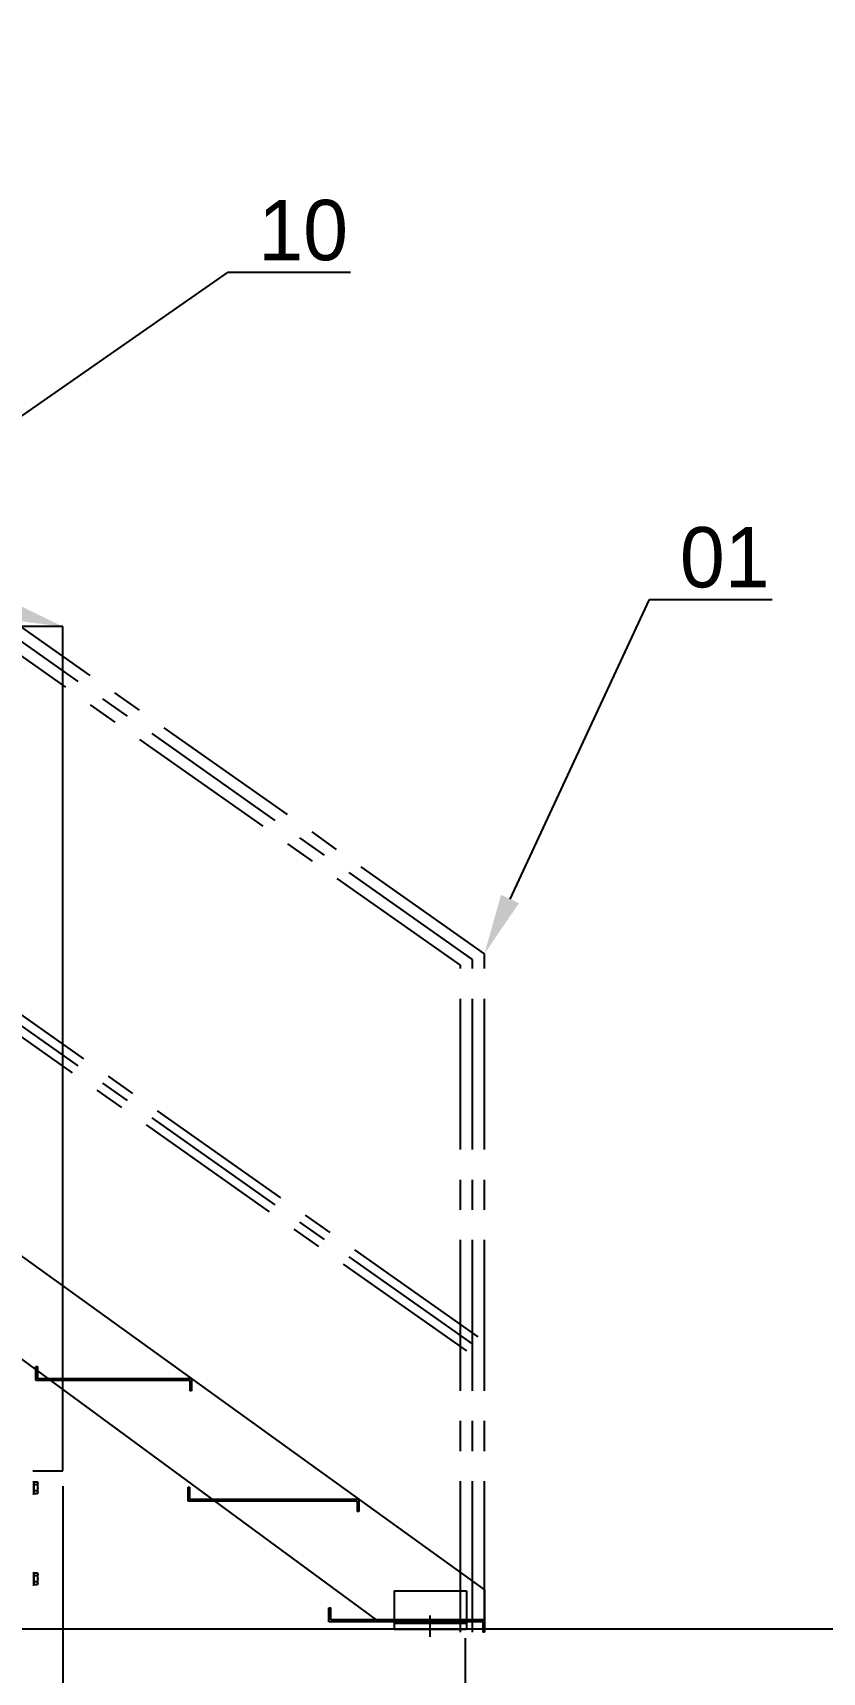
# Model space of a CAD drawing. Extents: x 0 to 21025, y 0 to 14850.
# Drawn here: x 13749 to 15058, y 9995 to 12713 of the extents above; entities that cross this region are included whole.
import ezdxf
from ezdxf import colors
from ezdxf.entities.mleader import LeaderData, LeaderLine
from ezdxf.math import Vec2, Vec3

# ---------------------------------------------------------------- set-up
doc = ezdxf.new("R2010")
doc.units = 0
doc.header["$LTSCALE"] = 200
doc.header["$MEASUREMENT"] = 0
doc.header["$PDMODE"] = 35
doc.header["$PDSIZE"] = 5
doc.linetypes.add('CENTER', pattern=[2, 1.25, -0.25, 0.25, -0.25])
doc.linetypes.add('DASHDOT2', pattern=[0.5, 0.25, -0.125, 0, -0.125])
for name, color, linetype in [('DIM', 1, 'Continuous'), ('FRL2', 2, 'Continuous'), ('M-CE-1', 1, 'DASHDOT2'), ('M2', 2, 'Continuous'), ('M3', 3, 'Continuous'), ('M4', 4, 'Continuous'), ('M5', 5, 'Continuous'), ('M7', 7, 'Continuous'), ('MC1', 8, 'CENTER')]:
    doc.layers.add(name, color=color, linetype=linetype)
doc.styles.add('ROMANS', font='romans.shx')
doc.dimstyles.new('CEMI-1. 25', dxfattribs={"dimscale": 25, "dimtxt": 2.5, "dimasz": 2.5, "dimexe": 1, "dimexo": 1, "dimtad": 1, "dimdec": 0, "dimtxsty": 'ROMANS', "dimcen": 0, "dimclrd": 1, "dimclre": 1, "dimclrt": 3, "dimadec": 0, "dimazin": 2, "dimtfac": 1, "dimtdec": 0, "dimtmove": 0, "dimatfit": 3, "dimfxl": 1.25, "dimlwd": -1, "dimlwe": -1, "dimarcsym": 1})

# ---------------------------------------------------------------- blocks, each defined once
blk = doc.blocks.new('iss')
at = {"layer": 'M2'}
for p, q in [((5042.1, -19973.9), (5043.8, -19973.9)), ((5043.8, -19993.9), (5043.8, -19973.9)), ((5043.8, -19976.2), (5044.4, -19976.2)), ((5044.4, -19974.1), (5049.5, -19974.1)), ((5044.4, -19993.7), (5044.4, -19974.1)), ((5050.2, -19975.4), (5049.5, -19974.1)), ((5050.2, -19992.4), (5050.2, -19975.4)), ((5042.1, -19993.9), (5043.8, -19993.9)), ((5043.8, -19991.6), (5044.4, -19991.6)), ((5049.5, -19979), (5044.4, -19979)), ((5049.5, -19988.8), (5044.4, -19988.8)), ((5049.5, -19993.7), (5044.4, -19993.7)), ((5050.2, -19992.4), (5049.5, -19993.7))]:
    blk.add_line(p, q, dxfattribs=at)
for points, weights in [([(5049.5, -19974.1), (5050.2, -19975.4), (5050.2, -19976.5)], [1, 1.0379548493, 1]), ([(5050.2, -19976.5), (5050.2, -19977.6), (5049.5, -19979)], [1, 1.0379548493, 1]), ([(5049.5, -19979), (5050.2, -19981.6), (5050.2, -19983.9)], [1, 1.03795484931, 1]), ([(5050.2, -19983.9), (5050.2, -19986.1), (5049.5, -19988.8)], [1, 1.03795484931, 1]), ([(5049.5, -19988.8), (5050.2, -19990.1), (5050.2, -19991.2)], [1, 1.0379548493, 1]), ([(5050.2, -19991.2), (5050.2, -19992.4), (5049.5, -19993.7)], [1, 1.0379548493, 1])]:
    blk.add_rational_spline(points, weights, degree=2, dxfattribs=at)
at = {"layer": 'M3'}
for p, q in [((5092.1, -18404.9), (4692.1, -18404.9)), ((5092.1, -19804.9), (5092.1, -18404.9)), ((5042.1, -19804.9), (5092.1, -19804.9)), ((5042.1, -19822.9), (5043.8, -19822.9)), ((5043.8, -19842.9), (5043.8, -19822.9)), ((5043.8, -19825.2), (5044.4, -19825.2)), ((5043.8, -19840.6), (5044.4, -19840.6)), ((5044.4, -19823.1), (5049.5, -19823.1)), ((5044.4, -19842.7), (5044.4, -19823.1)), ((5049.5, -19828), (5044.4, -19828)), ((5049.5, -19837.8), (5044.4, -19837.8)), ((5050.2, -19824.4), (5049.5, -19823.1)), ((5050.2, -19841.4), (5049.5, -19842.7)), ((5050.2, -19841.4), (5050.2, -19824.4)), ((5042.1, -19842.9), (5043.8, -19842.9)), ((5049.5, -19842.7), (5044.4, -19842.7)), ((5042.1, -19973.9), (5043.8, -19973.9)), ((5043.8, -19993.9), (5043.8, -19973.9)), ((5043.8, -19976.2), (5044.4, -19976.2)), ((5044.4, -19974.1), (5049.5, -19974.1)), ((5044.4, -19993.7), (5044.4, -19974.1)), ((5050.2, -19975.4), (5049.5, -19974.1)), ((5050.2, -19992.4), (5050.2, -19975.4)), ((5042.1, -19993.9), (5043.8, -19993.9)), ((5043.8, -19991.6), (5044.4, -19991.6)), ((5049.5, -19979), (5044.4, -19979)), ((5049.5, -19988.8), (5044.4, -19988.8)), ((5049.5, -19993.7), (5044.4, -19993.7)), ((5050.2, -19992.4), (5049.5, -19993.7))]:
    blk.add_line(p, q, dxfattribs=at)
for points, weights in [([(5049.5, -19823.1), (5050.2, -19824.4), (5050.2, -19825.5)], [1, 1.0379548493, 1]), ([(5050.2, -19825.5), (5050.2, -19826.6), (5049.5, -19828)], [1, 1.0379548493, 1]), ([(5049.5, -19828), (5050.2, -19830.6), (5050.2, -19832.9)], [1, 1.03795484931, 1]), ([(5050.2, -19832.9), (5050.2, -19835.1), (5049.5, -19837.8)], [1, 1.03795484931, 1]), ([(5049.5, -19837.8), (5050.2, -19839.1), (5050.2, -19840.2)], [1, 1.0379548493, 1]), ([(5050.2, -19840.2), (5050.2, -19841.4), (5049.5, -19842.7)], [1, 1.0379548493, 1]), ([(5049.5, -19974.1), (5050.2, -19975.4), (5050.2, -19976.5)], [1, 1.0379548493, 1]), ([(5050.2, -19976.5), (5050.2, -19977.6), (5049.5, -19979)], [1, 1.0379548493, 1]), ([(5049.5, -19979), (5050.2, -19981.6), (5050.2, -19983.9)], [1, 1.03795484931, 1]), ([(5050.2, -19983.9), (5050.2, -19986.1), (5049.5, -19988.8)], [1, 1.03795484931, 1]), ([(5049.5, -19988.8), (5050.2, -19990.1), (5050.2, -19991.2)], [1, 1.0379548493, 1]), ([(5050.2, -19991.2), (5050.2, -19992.4), (5049.5, -19993.7)], [1, 1.0379548493, 1])]:
    blk.add_rational_spline(points, weights, degree=2, dxfattribs=at)
blk = doc.blocks.new('*D43')
at = {"layer": 'Defpoints', "color": 0, "transparency": 16777216}
for p in [(13799.1, 10329.1), (10036.6, 10067.1), (10036.6, 9213)]:
    blk.add_point(p, dxfattribs=at)
at = {"layer": 'DIM', "color": 1, "transparency": 16777216}
for p, q in [((13799.1, 10304.1), (13799.1, 9188)), ((10036.6, 10042.1), (10036.6, 9188)), ((13736.6, 9213), (10099.1, 9213))]:
    blk.add_line(p, q, dxfattribs=at)
for points in [[(10099.1, 9223.4), (10099.1, 9202.6), (10036.6, 9213)], [(13736.6, 9223.4), (13736.6, 9202.6), (13799.1, 9213)]]:
    blk.add_solid(points, dxfattribs=at)
at = {"layer": 'DIM', "color": 3, "transparency": 16777216, "insert": (11720.6, 9259.9), "char_height": 62.5, "attachment_point": 5, "style": 'ROMANS'}
blk.add_mtext('3762', dxfattribs=at)
blk = doc.blocks.new('*D48')
at = {"layer": 'Defpoints', "color": 0, "transparency": 16777216}
for p in [(9225.7, 11552.2), (14465.9, 10077), (14465.9, 9024)]:
    blk.add_point(p, dxfattribs=at)
at = {"layer": 'DIM', "color": 1, "transparency": 16777216}
for p, q in [((9225.7, 11527.2), (9225.7, 8999)), ((14465.9, 10052), (14465.9, 8999)), ((9288.2, 9024), (14403.4, 9024))]:
    blk.add_line(p, q, dxfattribs=at)
for points in [[(9288.2, 9034.4), (9288.2, 9013.6), (9225.7, 9024)], [(14403.4, 9034.4), (14403.4, 9013.6), (14465.9, 9024)]]:
    blk.add_solid(points, dxfattribs=at)
at = {"layer": 'DIM', "color": 3, "transparency": 16777216, "insert": (11845.8, 9070.9), "char_height": 62.5, "attachment_point": 5, "style": 'ROMANS'}
blk.add_mtext('5240', dxfattribs=at)
blk = doc.blocks.new('ljk')
at = {"layer": 'M-CE-1'}
blk.add_line((-31671.3, -60569.1), (-31671.3, -60533.2), dxfattribs=at)
blk.add_line((-31671.3, -60569.1), (-31671.3, -60533.2), dxfattribs=at)
blk.add_line((-31671.3, -60569.1), (-31671.3, -60533.2), dxfattribs=at)
at = {"layer": 'M4'}
for p, q in [((-33753.4, -58925.8), (-31581.4, -60490.9)), ((-33753.4, -58925.8), (-31581.4, -60490.9)), ((-33753.4, -58925.8), (-31581.4, -60490.9)), ((-33753.4, -59075.8), (-31761.1, -60540.9)), ((-33753.4, -59075.8), (-31761.1, -60540.9)), ((-33753.4, -59075.8), (-31761.1, -60540.9)), ((-32325.1, -60143.9), (-32325.1, -60120.9)), ((-32325.1, -60120.9), (-32322.1, -60120.9)), ((-32325.1, -60143.9), (-32325.1, -60120.9)), ((-32325.1, -60120.9), (-32322.1, -60120.9)), ((-32325.1, -60143.9), (-32325.1, -60120.9)), ((-32325.1, -60120.9), (-32322.1, -60120.9)), ((-32322.1, -60140.9), (-32322.1, -60120.9)), ((-32322.1, -60140.9), (-32322.1, -60120.9)), ((-32322.1, -60140.9), (-32322.1, -60120.9)), ((-32070.1, -60143.9), (-32325.1, -60143.9)), ((-32070.1, -60143.9), (-32325.1, -60143.9)), ((-32070.1, -60143.9), (-32325.1, -60143.9)), ((-32067.1, -60140.9), (-32322.1, -60140.9)), ((-32067.1, -60140.9), (-32322.1, -60140.9)), ((-32067.1, -60140.9), (-32322.1, -60140.9)), ((-32070.1, -60143.9), (-32070.1, -60160.9)), ((-32070.1, -60143.9), (-32070.1, -60160.9)), ((-32070.1, -60143.9), (-32070.1, -60160.9)), ((-32067.1, -60140.9), (-32067.1, -60160.9)), ((-32067.1, -60140.9), (-32067.1, -60160.9)), ((-32067.1, -60140.9), (-32067.1, -60160.9)), ((-32067.1, -60160.9), (-32070.1, -60160.9)), ((-32067.1, -60160.9), (-32070.1, -60160.9)), ((-32067.1, -60160.9), (-32070.1, -60160.9)), ((-32072.7, -60343.9), (-32072.7, -60320.9)), ((-32072.7, -60320.9), (-32069.7, -60320.9)), ((-32072.7, -60343.9), (-32072.7, -60320.9)), ((-32072.7, -60320.9), (-32069.7, -60320.9)), ((-32072.7, -60343.9), (-32072.7, -60320.9)), ((-32072.7, -60320.9), (-32069.7, -60320.9)), ((-32069.7, -60340.9), (-32069.7, -60320.9)), ((-32069.7, -60340.9), (-32069.7, -60320.9)), ((-32069.7, -60340.9), (-32069.7, -60320.9)), ((-31792.7, -60343.9), (-32072.7, -60343.9)), ((-31792.7, -60343.9), (-32072.7, -60343.9)), ((-31792.7, -60343.9), (-32072.7, -60343.9)), ((-31789.7, -60340.9), (-32069.7, -60340.9)), ((-31789.7, -60340.9), (-32069.7, -60340.9)), ((-31789.7, -60340.9), (-32069.7, -60340.9)), ((-31792.7, -60343.9), (-31792.7, -60360.9)), ((-31792.7, -60343.9), (-31792.7, -60360.9)), ((-31792.7, -60343.9), (-31792.7, -60360.9)), ((-31789.7, -60360.9), (-31792.7, -60360.9)), ((-31789.7, -60360.9), (-31792.7, -60360.9)), ((-31789.7, -60360.9), (-31792.7, -60360.9)), ((-31789.7, -60340.9), (-31789.7, -60360.9)), ((-31789.7, -60340.9), (-31789.7, -60360.9)), ((-31789.7, -60340.9), (-31789.7, -60360.9)), ((-31731.3, -60492.4), (-31611.3, -60492.4)), ((-31731.3, -60492.4), (-31731.3, -60555.9)), ((-31731.3, -60492.4), (-31611.3, -60492.4)), ((-31731.3, -60492.4), (-31731.3, -60555.9)), ((-31731.3, -60492.4), (-31611.3, -60492.4)), ((-31731.3, -60492.4), (-31731.3, -60555.9)), ((-31611.3, -60492.4), (-31611.3, -60555.9)), ((-31611.3, -60492.4), (-31611.3, -60555.9)), ((-31611.3, -60492.4), (-31611.3, -60555.9)), ((-31581.4, -60490.9), (-31581.4, -60540.9)), ((-31581.4, -60490.9), (-31581.4, -60540.9)), ((-31581.4, -60490.9), (-31581.4, -60540.9)), ((-31839.4, -60543.9), (-31839.4, -60520.9)), ((-31839.4, -60520.9), (-31836.4, -60520.9)), ((-31839.4, -60543.9), (-31839.4, -60520.9)), ((-31839.4, -60520.9), (-31836.4, -60520.9)), ((-31839.4, -60543.9), (-31839.4, -60520.9)), ((-31839.4, -60520.9), (-31836.4, -60520.9)), ((-31836.4, -60540.9), (-31836.4, -60520.9)), ((-31836.4, -60540.9), (-31836.4, -60520.9)), ((-31836.4, -60540.9), (-31836.4, -60520.9)), ((-31584.4, -60543.9), (-31839.4, -60543.9)), ((-31584.4, -60543.9), (-31839.4, -60543.9)), ((-31584.4, -60543.9), (-31839.4, -60543.9)), ((-31581.4, -60540.9), (-31836.4, -60540.9)), ((-31581.4, -60540.9), (-31836.4, -60540.9)), ((-31581.4, -60540.9), (-31836.4, -60540.9)), ((-31761.1, -60540.9), (-31731.3, -60540.9)), ((-31761.1, -60540.9), (-31731.3, -60540.9)), ((-31761.1, -60540.9), (-31731.3, -60540.9)), ((-31731.3, -60546.4), (-31611.3, -60546.4)), ((-31731.3, -60546.4), (-31611.3, -60546.4)), ((-31731.3, -60546.4), (-31611.3, -60546.4)), ((-31731.3, -60555.9), (-31611.3, -60555.9)), ((-31731.3, -60555.9), (-31611.3, -60555.9)), ((-31731.3, -60555.9), (-31611.3, -60555.9)), ((-31611.3, -60540.9), (-31581.4, -60540.9)), ((-31611.3, -60540.9), (-31581.4, -60540.9)), ((-31611.3, -60540.9), (-31581.4, -60540.9)), ((-31584.4, -60543.9), (-31584.4, -60560.9)), ((-31584.4, -60543.9), (-31584.4, -60560.9)), ((-31584.4, -60543.9), (-31584.4, -60560.9)), ((-31581.4, -60540.9), (-31581.4, -60560.9)), ((-31581.4, -60540.9), (-31581.4, -60560.9)), ((-31581.4, -60540.9), (-31581.4, -60560.9)), ((-31581.4, -60560.9), (-31584.4, -60560.9)), ((-31581.4, -60560.9), (-31584.4, -60560.9)), ((-31581.4, -60560.9), (-31584.4, -60560.9))]:
    blk.add_line(p, q, dxfattribs=at)

msp = doc.modelspace()

# ---------------------------------------------------------------- linework, layer by layer
at = {"layer": 'M5'}
msp.add_line((7950.5, 10067.1), (15166.8, 10067.1), dxfattribs=at)
at = {"layer": 'MC1'}
for p, q in [((14498, 11186.7), (12192.7, 12812.9)), ((14458, 11167.4), (12167.9, 12781.5)), ((14478, 11177), (12180.3, 12797.2)), ((14478, 10539.8), (12180.3, 12160)), ((14487.3, 10551.6), (12189.6, 12171.7)), ((14468.7, 10528.1), (12171, 12148.2)), ((14478, 10062), (14478, 11177)), ((14498, 10062), (14498, 11186.7)), ((14458, 10062), (14458, 11167.4))]:
    msp.add_line(p, q, dxfattribs=at)

# ---------------------------------------------------------------- block references
at = {"layer": 'DIM'}
for name, p in [('iss', (8707, 30134)), ('ljk', (46079.4, 70622.9))]:
    msp.add_blockref(name, p, dxfattribs=at)

# ---------------------------------------------------------------- dimensions: what is measured, and where the dimension line sits
dim = msp.add_linear_dim(base=(14465.9, 9024), p1=(9225.7, 11552.2), p2=(14465.9, 10077), dimstyle='CEMI-1. 25', dxfattribs=at)
dim.commit()
dim.dimension.update_dxf_attribs({"geometry": '*D48', "text_midpoint": (11845.8, 9070.9)})
dim = msp.add_linear_dim(base=(10036.6106, 9212.9939), p1=(13799.0875, 10329.1217), p2=(10036.6106, 10067.1217), dimstyle='CEMI-1. 25', dxfattribs=at)
dim.commit()
dim.dimension.update_dxf_attribs({"geometry": '*D43', "text_midpoint": (11720.5871, 9212.9939), "dimtype": 160})

# ---------------------------------------------------------------- leaders
at = {"layer": 'FRL2'}
ml = msp.add_multileader_mtext('Standard', dxfattribs=at)
ml.set_content('18', color=3)
ml.set_leader_properties(color=1)
ml.build(insert=Vec2(0, 0))
ml.multileader.update_dxf_attribs({"text_left_attachment_type": 6, "text_right_attachment_type": 6, "dogleg_length": 50, "arrow_head_size": 100})
ctx = ml.context
ctx.base_point, ctx.char_height, ctx.arrow_head_size, ctx.landing_gap_size, ctx.plane_origin = Vec3(13876, 13233.1), 100, 100, 0.09, Vec3(13178.7, 12308.6)
ctx.left_attachment, ctx.right_attachment = 6, 6
notes = []
notes.append((ctx, [(0, (1, 1, 0), (13826, 13233.1), (1, 0), 50, [(0, [(13178.7, 12308.6)], 0, [])])]))
ctx.mtext.insert, ctx.mtext.flow_direction = Vec3(13876.1, 13353.1), 5
ml = msp.add_multileader_mtext('Standard', dxfattribs=at)
ml.set_content('01', color=3)
ml.set_leader_properties(color=1)
ml.build(insert=Vec2(0, 0))
ml.multileader.update_dxf_attribs({"text_left_attachment_type": 6, "text_right_attachment_type": 6, "dogleg_length": 50, "arrow_head_size": 100})
ctx = ml.context
ctx.base_point, ctx.char_height, ctx.arrow_head_size, ctx.landing_gap_size, ctx.plane_origin = Vec3(14821.8, 11774), 100, 100, 0.09, Vec3(14498, 11186.7)
ctx.left_attachment, ctx.right_attachment = 6, 6
notes.append((ctx, [(0, (1, 1, 0), (14771.8, 11774), (1, 0), 50, [(0, [(14498, 11186.7)], 0, [])])]))
ctx.mtext.insert, ctx.mtext.flow_direction = Vec3(14821.9, 11894), 5
at = {"layer": 'M7'}
ml = msp.add_multileader_mtext('Standard', dxfattribs=at)
ml.set_content('10', color=3)
ml.set_leader_properties(color=1)
ml.build(insert=Vec2(0, 0))
ml.multileader.update_dxf_attribs({"text_left_attachment_type": 6, "text_right_attachment_type": 6, "dogleg_length": 50, "arrow_head_size": 100})
ctx = ml.context
ctx.base_point, ctx.char_height, ctx.arrow_head_size, ctx.landing_gap_size, ctx.plane_origin = Vec3(14122.9, 12316.4), 100, 100, 0.09, Vec3(13799.1, 11729.1)
ctx.left_attachment, ctx.right_attachment = 6, 6
notes.append((ctx, [(0, (1, 1, 0), (14072.9, 12316.4), (1, 0), 50, [(1, [(13799.1, 11729.1), (13399.1, 11847.1)], 0, [])])]))
ctx.mtext.insert, ctx.mtext.flow_direction = Vec3(14123, 12436.4), 5
for ctx, leaders in notes:
    for number, flags, end, landing, length, lines in leaders:
        leader = LeaderData()
        leader.index, (leader.has_last_leader_line, leader.has_dogleg_vector, leader.attachment_direction) = number, flags
        leader.last_leader_point, leader.dogleg_vector, leader.dogleg_length = Vec3(end), Vec3(landing), length
        for number, points, colour, breaks in lines:
            line = LeaderLine()
            line.index, line.vertices, line.color, line.breaks = number, Vec3.list(points), colors.encode_raw_color(colour), breaks
            leader.lines.append(line)
        ctx.leaders.append(leader)

doc.saveas('drawing.dxf')
